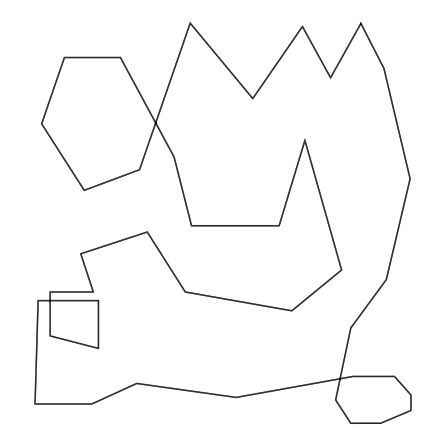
<?xml version="1.0" encoding="UTF-8"?>
<svg xmlns="http://www.w3.org/2000/svg" width="446" height="446" viewBox="0 0 446 446"><rect width="100%" height="100%" fill="white"/><g stroke="black" fill="none" stroke-linecap="round" stroke-linejoin="round"><path stroke-width="0.67" d="M360.881 24.363L383.521 68.533L409.684 178.813L385.918 279.441L350.411 327.804L335.214 400.062L350.528 423.7L380.895 423.633L411.385 410.755L411.385 394.872L394.71 376.028L353.076 376.028L236.19 396.99L136.643 383.019L91.781 403.546L35.49 403.546L38.54 301.039L98.014 301.039L98.014 347.858L50.604 335.615L50.604 292.453L93.905 292.453L81.323 254.081L147.063 232.522L185.04 292.375L291.935 311.247L342.093 270.125L304.919 138.884L278.822 225.319L191.875 225.319L174.458 156.769L120.688 57.116L64.135 57.116L41.194 123.865L84.077 190.877L139.877 170.043L190.375 24L252.798 99.263L302.421 27.345L330.57 78.641L360.881 24.363L360.914 22.568L384.324 68.238L410.554 178.813L386.704 279.804L351.203 328.156L336.111 399.895L350.985 422.853L380.566 422.853L410.537 410.192L410.537 395.189L394.331 376.876L353.148 376.876L236.207 397.849L136.766 383.894L91.965 404.394L34.615 404.394L37.72 300.191L98.861 300.191L98.861 348.956L49.757 336.267L49.757 291.606L92.735 291.606L80.252 253.54L147.425 231.513L185.553 291.606L291.701 310.344L341.123 269.819L304.897 141.906L279.452 226.167L191.217 226.167L173.661 157.076L120.186 57.963L64.742 57.963L42.125 123.754L84.417 189.84L139.202 169.391L190.063 22.3L252.737 97.864L302.505 25.734L330.575 76.89L360.914 22.568"/></g></svg>
